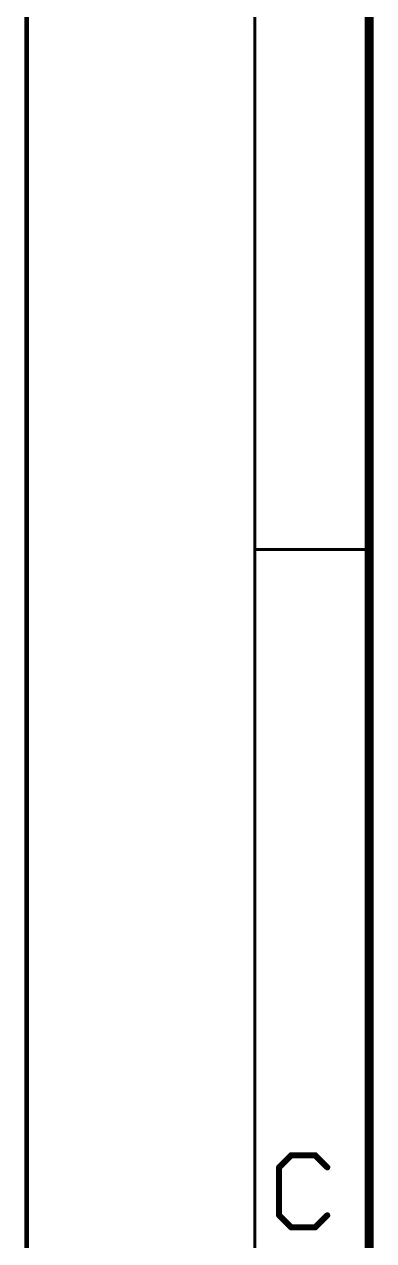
# Model space of a CAD drawing. Extents: x -44 to 217, y -56 to 126.
# Drawn here: x 205.66 to 217.32, y 13.12 to 53.72 of the extents above; entities that cross this region are included whole.
import ezdxf

# ---------------------------------------------------------------- set-up
doc = ezdxf.new("R2010")
doc.units = 0
doc.layers.add('91', color=94, linetype='CONTINUOUS')
doc.layers.add('94', color=14, linetype='CONTINUOUS')

msp = doc.modelspace()

# ---------------------------------------------------------------- linework, layer by layer
at = {"layer": '91', "const_width": 0.1524}
msp.add_lwpolyline([(205.74, 88.9), (205.74, -17.78)], dxfattribs=at)
at = {"layer": '94'}
for points, const_width in [([(217.17, -53.34), (217.17, 125.73)], 0.3), ([(213.36, -49.53), (213.36, 121.92)], 0.1), ([(217.17, 36.195), (213.36, 36.195)], 0.1), ([(214.5665, 15.9692), (214.165, 15.5677)], 0.2032), ([(215.3694, 15.9692), (214.5665, 15.9692)], 0.2032), ([(215.7709, 15.5677), (215.3694, 15.9692)], 0.2032), ([(214.165, 15.5677), (214.165, 13.9618)], 0.2032), ([(214.165, 13.9618), (214.5665, 13.5604)], 0.2032), ([(215.3694, 13.5604), (215.7709, 13.9618)], 0.2032), ([(214.5665, 13.5604), (215.3694, 13.5604)], 0.2032)]:
    msp.add_lwpolyline(points, dxfattribs=dict(at, const_width=const_width))
for points, const_width in [([(213.36, 36.22, 1), (213.36, 36.17)], 0.05), ([(217.17, 36.17, 1), (217.17, 36.22)], 0.05), ([(214.5665, 16.02, 1), (214.5665, 15.9184)], 0.1016), ([(214.6024, 15.9333, 1), (214.5305, 16.0051)], 0.1016), ([(215.4053, 16.0051, 1), (215.3335, 15.9333)], 0.1016), ([(215.3694, 15.9184, 1), (215.3694, 16.02)], 0.1016), ([(214.2158, 15.5677, 1), (214.1142, 15.5677)], 0.1016), ([(214.1291, 15.6037, 1), (214.2009, 15.5318)], 0.1016), ([(215.735, 15.5318, 1), (215.8068, 15.6037)], 0.1016), ([(214.2009, 13.9977, 1), (214.1291, 13.9259)], 0.1016), ([(214.1142, 13.9618, 1), (214.2158, 13.9618)], 0.1016), ([(215.8068, 13.9259, 1), (215.735, 13.9977)], 0.1016), ([(214.5665, 13.6112, 1), (214.5665, 13.5096)], 0.1016), ([(214.5305, 13.5244, 1), (214.6024, 13.5963)], 0.1016), ([(215.3335, 13.5963, 1), (215.4053, 13.5244)], 0.1016), ([(215.3694, 13.5096, 1), (215.3694, 13.6112)], 0.1016)]:
    msp.add_lwpolyline(points, format="xyb", dxfattribs=dict(at, const_width=const_width))

doc.saveas('drawing.dxf')
